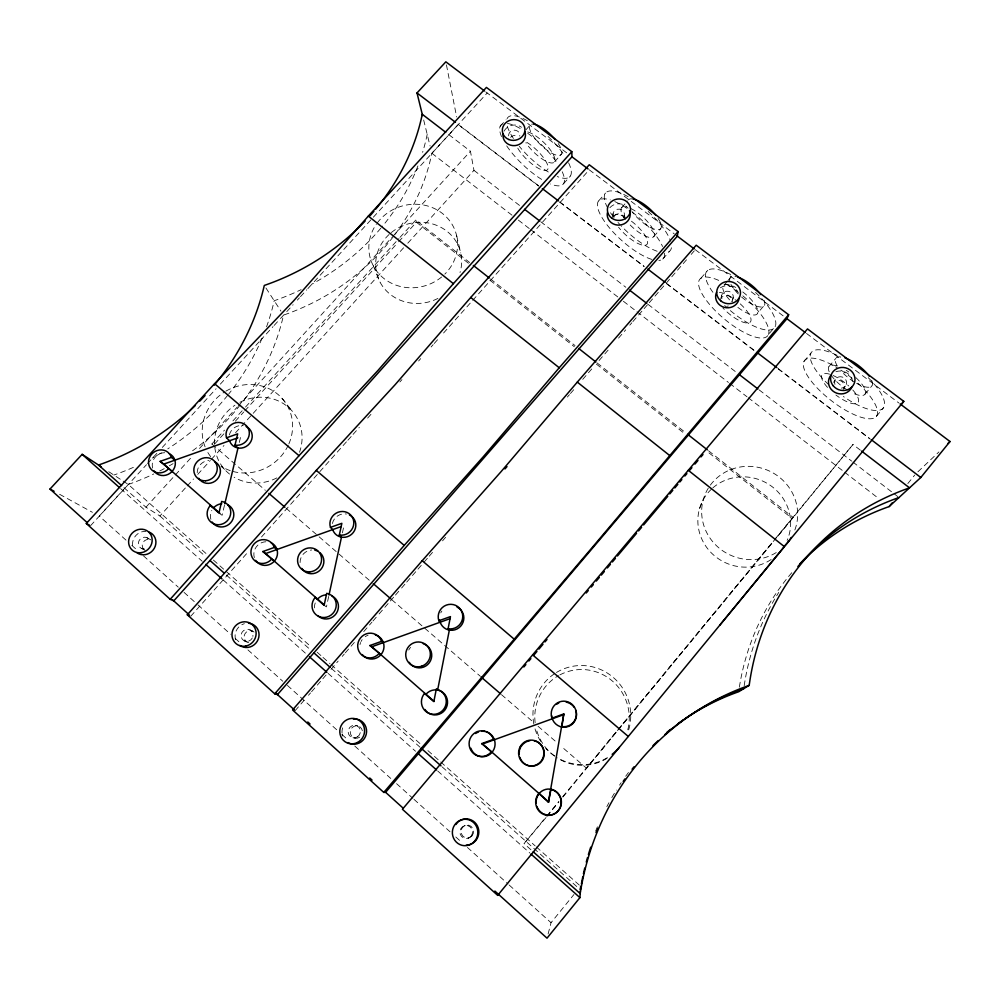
<?xml version="1.0" encoding="UTF-8"?>
<svg xmlns="http://www.w3.org/2000/svg" width="1000" height="1000" viewBox="0 0 1000 1000"><rect width="100%" height="100%" fill="white"/><g stroke="black" fill="none" stroke-linecap="round" stroke-linejoin="round"><path stroke-width="0.75" stroke-dasharray="5 3.75" d="M612.812 218.287L613.038 213.588M624.225 217.613L624.375 215.263M328.675 596.5L326.438 606.888L324.125 605.312M342.413 532.825L343.988 525.562M224.475 505.275L222.1 515.3L218.938 512.975M239.312 442.413L240.637 436.812M548.112 933.962L551.038 922.7L573.95 894.5M720.438 299.95L721.562 295.85M733.238 297.638L732 301.737A5.85 5.475 6.5 0 0 721.637 297.362M699.587 508.5L703.438 499.062M834.975 380.062L833.562 382.375A6.037 5.637 17.1 0 1 843.95 388.25M843.175 389.5L845.387 386.087M708.562 450.788L793.088 517.4L792.225 518.5L706.538 450.95M860.362 450.163L852.987 444.5L774.987 539.688M907.812 483.575L914.7 475.1M530.925 849.75L524.05 843.637L545.85 817.188M546.838 815.987L558.725 801.562M562.688 796.75L617.188 730.638M618.175 729.425L773.725 540.688M774.712 539.475L852.987 444.5M793.088 517.4L586.475 768.188L561.675 746.737M876.413 416.35L883.325 407.962M546.025 817.55L524.05 843.637M547.013 816.35L558.913 801.912M562.875 797.1L617.388 730.938M618.387 729.737L774 540.887M865.037 394.137L871.938 385.812M828.825 366.75L835.713 358.5M803.975 361.4L810.888 353.188M769.438 333.3L775.35 326.325M737.862 307.4A22.037 7.562 39.9 0 0 757.8 312.9L764.638 304.938M724.05 285.062L727.013 281.613M728 280.475L730.962 277.025M700.85 278.325L707.8 270.287M295.188 710.6L304.387 700M308.488 695.275L310.538 692.925M311.562 691.75L321.788 679.95M322.812 678.775L326.9 674.062M331 669.35L338.162 661.1M342.25 656.375L344.3 654.025M345.325 652.837L355.562 641.05M363.75 631.625L371.925 622.188M372.95 621.013L378.075 615.125M379.1 613.938L389.325 602.15M390.35 600.975L394.45 596.263M395.462 595.075L400.588 589.188M401.613 588.013L405.7 583.288M406.725 582.112L416.962 570.325M417.975 569.15L423.1 563.25M424.125 562.075L428.212 557.362M429.237 556.175L434.35 550.288M442.537 540.85L445.613 537.312M567.375 397.038L569.425 394.688M570.45 393.5L575.562 387.612M582.725 379.363L591.938 368.75M599.1 360.5L609.338 348.713M618.55 338.1L625.712 329.85M629.8 325.138L631.85 322.775M632.875 321.6L643.1 309.812M644.125 308.625L648.225 303.913M649.25 302.738L659.475 290.95M660.5 289.762L670.738 277.975M671.762 276.8L687.113 259.113M691.2 254.4L694.275 250.863M662.763 259.05L669.6 251.213M653.637 236.725L660.475 228.912M621.625 207.662L627.525 200.975M598.638 200.888L605.562 193.075M563.538 183.7L570.35 176.088M190.763 616.237L249.025 550.962M261.512 536.975L346.825 441.4M347.863 440.238L352.025 435.575M353.062 434.4L359.312 427.413M367.625 418.088L371.788 413.425M399.888 381.95L401.962 379.625M418.612 360.975L420.688 358.638M431.1 346.987L433.175 344.65M434.212 343.488L439.412 337.663M443.575 333L471.675 301.525M472.713 300.363L589.237 169.812L674.212 233.812M554.575 161.788L561.4 154.2M525.887 129.85L529.8 125.525M123.963 487.663L145.938 507.212L159.925 515.988L186.175 487.088M187.225 485.925L193.538 478.988M197.738 474.375L210.338 460.5M211.388 459.338L223.988 445.475M235.538 432.75L403.587 247.8M407.788 243.175L473.963 170.35L470.438 151.225L446.962 133.225M145.938 507.212L174.288 476.112M175.338 474.95L192.138 456.525M199.488 448.462L237.3 406.987M238.35 405.825L391.675 237.625M392.725 236.475L470.438 151.225M500.163 126.287L506.087 119.787M223.85 433.862L213.388 445.363L211.887 444.012L224.5 430.15M232.9 420.925L244.462 408.225M245.512 407.062L398.95 238.525M400 237.375L415.763 220.062L469.675 262.538M235.362 421.213L243.738 412.013M244.788 410.863L397.587 242.95M398.638 241.8L416.425 222.237L415.763 220.062M395.112 234.25A214.85 192.625 -23.4 0 0 431.863 153.262L458.125 124.6L538.725 186.125M90.562 525.688L146.475 464.7M147.525 463.55L158.075 452.038M162.3 447.438L216.1 388.738M220.325 384.137L259.35 341.562M260.4 340.412L273.062 326.6M274.125 325.45L279.4 319.688M280.45 318.538L285.725 312.787M286.775 311.637L293.113 304.738M297.325 300.125L299.438 297.825M300.487 296.675L306.825 289.775M307.875 288.625L313.15 282.863M314.212 281.712L487.212 92.975M917.9 471.8L938.925 451.95M468.275 838.188L469.35 837.7M464.15 825.812L465.275 825.438M353 737.775L355.087 738.188M355.575 725.362L357.638 725.888M244.225 640.837L247.225 642.087M249.887 629.85L252.825 631.188M141.375 548.375L145.188 550.388M59.588 494.288L92.438 512.325M147.075 537.75L150.825 539.85M108.75 471.7L122.275 480.525M123.15 481.1L128.275 484.438L207.55 554.862M485.775 91.9L566.975 153.05M695.288 249.688L784.025 316.512M806.488 333.438L898.838 402.975M457.95 124.2L538.612 185.763M559.712 201.875L644.087 266.275M666.425 283.325L754.525 350.575M778.1 368.575L869.925 438.663M559.812 202.225L644.125 266.588M666.45 283.625L754.488 350.825M778.05 368.812L869.8 438.862M473.963 170.35L519.65 205.525M540.638 221.675L625.837 287.262M648.062 304.363L735.725 371.85M759.175 389.913L851.663 461.1M852.875 462.025L897.775 496.587M431.863 153.262L512.188 215.338M518.362 220.113L529.487 228.7M530.725 229.662L618.462 297.462M623.413 301.275L635.763 310.825M637 311.788L728.45 382.45M729.688 383.4L746.988 396.775M748.225 397.725L843.388 471.262M844.625 472.212L879.225 498.95M490.5 278.95L575.025 345.562M597.075 362.938L685.275 432.438M416.425 222.237L469.062 263.738M489.875 280.15L574.338 346.725M596.375 364.1L684.513 433.575M547.3 749.525L545.887 748.312A49.65 48.825 71.4 0 0 554.562 755.938M211.887 444.012L265.338 490.312M286.1 508.212L370.412 581.237M391.662 599.625L480.45 676.388M501.463 694.638L533.462 722.25M538.062 726.3L557.025 742.638M221.238 466.463L224.537 469.312M213.388 560.05L311.312 647.038M317.15 652.212L321.812 656.363M322.975 657.4L329.975 663.612M331.138 664.638L420.913 744.388M427.9 750.6L439.562 760.962M440.725 761.988L535.163 845.875M536.325 846.912L579.462 885.238M159.925 515.988L205.413 556.425M226.412 575.087L310.4 649.762M331.4 668.425L420.05 747.237M442.212 766.938L580.413 889.8M120.612 488.6L202.213 561.275M223.2 579.963L305.963 653.662M328.113 673.388L415.55 751.25M437.688 770.975L529.788 852.987M125.988 540.125L99.275 516.075L128.275 484.438A221.725 199.438 -33.7 0 0 153.8 473.95M131.8 545.35L136.438 549.525M143.412 555.8L178.25 587.163M184.05 592.388L196.825 603.888M197.987 604.925L230.512 634.2M235.15 638.375L240.963 643.6M247.925 649.875L282.762 681.237M287.413 685.413L337.35 730.362M342 734.55L347.8 739.775M354.775 746.05L390.775 778.45M396.575 783.675L412.837 798.312M414 799.362L450 831.762M455.8 836.988L461.613 842.212M467.413 847.438L508.062 884.025M509.225 885.075L551.038 922.7M281.913 398.188L291.675 410.525M265.938 287.987L280.963 311.175M373.325 265.863L380.037 282.113M423.675 120.025L430.075 145.988M456.65 235.738L460.737 252.913M446.438 64.887L456.637 116.95M229.375 434.9A11.825 11.087 -36 0 1 243.275 425.65M152.675 468.062A11.9 11.05 -40.2 0 1 166.575 452.887M132.613 545.325A12.125 11.275 -45.8 0 1 145.863 531.388M197.2 472.675A11.912 11.15 -39.5 0 1 208.762 460.475M504.1 131.15A11.25 10.288 -9.5 0 1 521.512 127.287M210.875 519.3A12.038 11.325 -42.4 0 1 211.812 510.4M144.312 548.9A6.062 5.637 -45.7 0 1 138.412 544.087A6.062 5.637 -45.7 0 1 143.125 537.413A6.062 5.637 -45.7 0 1 149.85 541.05M508.625 135.863A5.625 5.138 -9.5 0 1 514.525 130.162A5.625 5.138 -9.5 0 1 519.75 136.1M143.963 549.575A6.012 5.587 -45.8 0 1 149.425 539.4M510.588 137.338A5.575 5.112 -9.5 0 1 518.425 136.562M332.4 523.538A12.038 11.575 -38.9 0 1 346.475 514.012M254.35 557.587A12.138 11.525 -44.7 0 1 268.325 541.925M235.65 639.675A12.387 11.75 -52.7 0 1 244.375 623.675M300.087 562.575A12.15 11.638 -44.4 0 1 311.725 549.963M609.837 207.712A11.5 10.662 -2.8 0 1 628.062 208.175M314.45 607.9A12.275 11.812 -49.6 0 1 315.788 601.75M252.35 637.938A6.188 5.875 -52.7 0 1 242.262 639.237A6.188 5.875 -52.7 0 1 245.825 629.475A6.188 5.875 -52.7 0 1 252.9 636.425M613.312 216.337A5.75 5.337 -2.8 0 1 619.65 209.163A5.75 5.337 -2.8 0 1 623.15 217.787M248.675 642.575A6.138 5.825 -52.9 0 1 244.788 634.075A6.138 5.825 -52.9 0 1 254.075 632.038M614.05 215.787A5.7 5.3 -2.8 0 1 623.787 217.225M440.775 612.888A12.275 12.075 -50.2 0 1 441.875 611.05M359.988 644.575A12.387 12.012 -55.6 0 1 360.613 642.5M361.05 641.525A12.387 12.012 -55.6 0 1 362.163 639.675M365.238 636.688A12.387 12.012 -55.6 0 1 368.088 635.225M342.663 736.012A12.688 12.212 -66.6 0 1 342.15 733.888M342.038 732.8A12.688 12.212 -66.6 0 1 342.825 727.387M408.75 650.025A12.412 12.138 -59 0 1 410.588 647.362M720.387 287.787A11.812 11.037 6.4 0 1 738.363 292.838M721.912 298.688A5.9 5.525 6.4 0 1 724.762 291.762A5.9 5.525 6.4 0 1 732.425 293.925A5.9 5.525 6.4 0 1 730.913 301.225M359.688 737.188A6.288 6.05 -66.7 0 1 350.575 734.125A6.288 6.05 -66.7 0 1 356.05 725.8A6.288 6.05 -66.7 0 1 362.325 733.162M728.363 305.963A5.85 5.475 6.5 0 1 726.888 306.288M835.913 371.737A12.175 11.375 17 0 1 852.575 381.35M834.975 384.438A6.088 5.688 17 0 1 838.737 376.925A6.088 5.688 17 0 1 846.475 381.413A6.088 5.688 17 0 1 841.375 388.15M776.225 552.575A48.3 46.35 22.6 0 1 703.413 524.163A48.3 46.35 22.6 0 1 751.75 466.463A48.3 46.35 22.6 0 1 794.625 530.6M771.137 559.525A46.675 44.875 23.3 0 1 708.675 549.975A46.675 44.875 23.3 0 1 711.75 488.85M712.837 487.887A46.675 44.875 23.3 0 1 770.825 485.725A46.675 44.875 23.3 0 1 787.125 540.45M607.45 757.588A49.65 48.825 71.4 0 1 558.2 758.225M540.662 741.388A49.65 48.825 71.4 0 1 534.125 725.425M533.837 724.013A49.65 48.825 71.4 0 1 555.25 673.213M556.45 672.463A49.65 48.825 71.4 0 1 612.8 677.038A49.65 48.825 71.4 0 1 627.863 732.362M607.038 758.312A47.975 47.15 71.6 0 1 556.825 757.663M554.55 756.087A47.975 47.15 71.6 0 1 535.938 727.412M535.15 722.788A47.975 47.15 71.6 0 1 558.513 675.638M559.85 674.9A47.975 47.15 71.6 0 1 611.912 680.65A47.975 47.15 71.6 0 1 627.325 731.5M225.875 391.163A46.15 43.288 -35.1 0 1 277.975 394.412A46.15 43.288 -35.1 0 1 288.85 443.95M288.225 445.312A46.15 43.288 -35.1 0 1 231.612 471.075M230.238 470.625A46.15 43.288 -35.1 0 1 221.125 466.25M210.662 456.662A46.15 43.288 -35.1 0 1 206.2 449.4M205.075 446.8A46.15 43.288 -35.1 0 1 224.587 391.95M239.913 402.287A44.65 42.013 -35.5 0 1 287.838 406.838A44.65 42.013 -35.5 0 1 299.525 452.238M276.825 477.912A44.65 42.013 -35.5 0 1 234.112 477.225M229.55 474.075A44.65 42.013 -35.5 0 1 214.613 445.5M214.537 444.1A44.65 42.013 -35.5 0 1 234.913 405.238M377.163 223.038A44.65 41.513 -17 0 1 441.825 213A44.65 41.513 -17 0 1 444.837 274.1M441.625 277A44.65 41.513 -17 0 1 383.5 278.163A44.65 41.513 -17 0 1 376.337 224.175M391.325 232.537A43.25 40.338 -17 0 1 442.25 228.075A43.25 40.338 -17 0 1 460.012 272.512M437.925 298.425A43.25 40.338 -17 0 1 382.987 286.825A43.25 40.338 -17 0 1 390.262 233.425M744.188 685.713A271.337 250.275 43.5 0 1 778.787 592.388M595.712 830.95A271.4 252.45 60.8 0 1 597.388 826.8M606.838 806.65A271.4 252.45 60.8 0 1 608.938 802.738M611.825 797.613A271.4 252.45 60.8 0 1 616.375 790.05M619.55 785.113A271.4 252.45 60.8 0 1 621.175 782.688M625.675 776.275A271.4 252.45 60.8 0 1 628.462 772.513M266.55 326.838A228.5 204.688 -33.5 0 0 274.2 300.725A221.213 197.475 -23.3 0 0 301.125 289.65M262.075 338.25A228.5 204.688 -33.5 0 1 228.588 394.2M227.662 395.35A228.5 204.688 -33.5 0 1 167.763 448.862M161.375 452.837A228.5 204.688 -33.5 0 1 152.238 458.062M133.375 467.362A228.5 204.688 -33.5 0 1 113.863 475.037M393.35 236.588A214.85 192.625 -23.4 0 1 283.512 315.1A221.725 199.438 -33.7 0 1 242.062 402.587M739.362 687.163A262.025 242.213 43.9 0 1 794.075 570.1M240.175 405.012A221.725 199.438 -33.7 0 1 190.162 452.512M173.062 463.65A221.725 199.438 -33.7 0 1 169.288 465.838M164.188 468.663A221.725 199.438 -33.7 0 1 159.025 471.375M427.2 134.362A221.213 197.475 -23.3 0 1 422.612 152.325M417.912 165.963A221.213 197.475 -23.3 0 1 381.788 227.05M380.812 228.212A221.213 197.475 -23.3 0 1 311.488 284.35M855.788 377.562A22.713 7.775 37.7 0 1 865.5 393.1A22.713 7.775 37.7 0 1 852.2 392.775M847.475 390.125A22.713 7.775 37.7 0 1 828.763 370.588A22.713 7.775 37.7 0 1 840.25 367.188M846.25 370.363A22.713 7.775 37.7 0 1 848.725 371.975M868.225 377.675A45.45 15.562 37.7 0 1 882.312 408.95A45.45 15.562 37.7 0 1 843.337 396.475M828.725 384.725A45.45 15.562 37.7 0 1 810.713 353.55A45.45 15.562 37.7 0 1 840.638 357.163M857.875 383.2A45.5 15.237 37.8 0 1 865.825 418.425A45.5 15.237 37.8 0 1 806.513 374.162A45.5 15.237 37.8 0 1 837.25 367.812M840.987 370.15A45.5 15.237 37.8 0 1 852.1 378.237M871.812 380.688A22.688 7.95 37.6 0 1 856.65 383.363M854.262 381.962A22.688 7.95 37.6 0 1 841.15 371.1M837.325 366.037A22.688 7.95 37.6 0 1 840.175 356.863M852.788 390.012A22.738 7.612 37.8 0 1 856.475 403.587A22.738 7.612 37.8 0 1 835.913 395.025M827.537 387.425A22.738 7.612 37.8 0 1 824.912 373.488A22.738 7.612 37.8 0 1 848.775 386M742.75 291.95A22.037 7.562 39.9 0 1 757.8 312.9M729.613 299.9A22.037 7.562 39.9 0 1 723.112 286.112A22.037 7.562 39.9 0 1 735.8 287.462M755.55 292.425A44.1 15.15 39.9 0 1 773.062 328.95A44.1 15.15 39.9 0 1 727.987 308.562M726.963 307.638A44.1 15.15 39.9 0 1 724.663 305.5M712.913 292.288A44.1 15.15 39.9 0 1 733.175 275.863M767.812 335.613A44.15 14.812 39.9 0 1 710.925 306A44.15 14.812 39.9 0 1 719.663 280.812M726.075 284.113A44.15 14.812 39.9 0 1 738.2 292.15M742.862 295.85A44.15 14.812 39.9 0 1 768.45 334.462M764.188 300.438A22.012 7.725 39.8 0 1 758.888 306.775A22.012 7.725 39.8 0 1 740.288 295.863M738.263 293.938A22.012 7.725 39.8 0 1 730.95 284.387M729.775 281.175A22.012 7.725 39.8 0 1 736.538 276.8M740.25 303.875A22.062 7.4 39.9 0 1 748.7 322.9A22.062 7.4 39.9 0 1 722.8 307.825M719.375 292.525A22.062 7.4 39.9 0 1 735.75 300.138M630.837 208.538A21.625 7.287 42 0 1 654.475 235.025A21.625 7.287 42 0 1 628.7 223.463M625.375 219.488A21.625 7.287 42 0 1 626.237 206.887M671.425 247.75A43.275 14.588 42 0 1 665.638 252.662M657.15 251.25A43.275 14.588 42 0 1 621.062 225.775M620.025 224.675A43.275 14.588 42 0 1 618.013 222.438M613.438 216.838A43.275 14.588 42 0 1 609.875 211.737M607.612 207.862A43.275 14.588 42 0 1 630.275 197.963M648.2 211.45A43.275 14.588 42 0 1 670.575 241.213M664.575 253.238A43.312 14.275 41.9 0 1 658.863 260.438M651.812 259.4A43.312 14.275 41.9 0 1 604.587 221.55A43.312 14.275 41.9 0 1 610.288 199.9M614.788 201.588A43.312 14.275 41.9 0 1 630.887 211.15M632.175 212.113A43.312 14.275 41.9 0 1 662.575 246.525M658.112 218.425A21.6 7.45 42 0 1 655.25 229.412A21.6 7.45 42 0 1 632.163 211.788M628.513 199.862A21.6 7.45 42 0 1 633.175 199.025M631.462 221.213A21.65 7.125 41.9 0 1 646.112 245A21.65 7.125 41.9 0 1 618.575 227.2M614.038 217.338A21.65 7.125 41.9 0 1 627.038 218.188M527.7 131.95A21.425 6.963 43.8 0 1 550.988 150.8A21.425 6.963 43.8 0 1 549.025 162.475A21.425 6.963 43.8 0 1 525.875 142.762M568.612 162.838A42.875 13.938 43.8 0 1 557.225 176.525M548.312 171.988A42.875 13.938 43.8 0 1 519.325 146.35M513.438 138.45A42.875 13.938 43.8 0 1 506.613 123.138M507.075 118.7A42.875 13.938 43.8 0 1 527.325 120.712M548.05 136.45A42.875 13.938 43.8 0 1 564.525 155.712M562.225 171.775A42.912 13.625 43.7 0 1 550.538 183.988M541.663 179.4A42.912 13.625 43.7 0 1 505.3 143.713M501.538 136.613A42.912 13.625 43.7 0 1 502.762 123.825M507.413 123.475A42.912 13.625 43.7 0 1 521.613 129.3M527.688 133.275A42.912 13.625 43.7 0 1 557.525 163.512M558.212 143.575A21.4 7.113 43.9 0 1 556.512 155.162A21.4 7.113 43.9 0 1 534.212 137.525A21.4 7.113 43.9 0 1 533.625 124.125M526.838 142.363A21.45 6.812 43.7 0 1 547.312 164.175A21.45 6.812 43.7 0 1 537.137 167.575A21.45 6.812 43.7 0 1 516.625 145.775M357.638 736.762A6.35 6.112 -66.6 0 0 357.088 725.875A6.35 6.112 -66.6 0 0 348.15 732.075A6.35 6.112 -66.6 0 0 357.638 736.762M470.975 836.275A6.55 6.312 -86.7 0 0 467.413 825.562A6.55 6.312 -86.7 0 0 460.25 834.175A6.55 6.312 -86.7 0 0 470.975 836.275M472.038 835.8A6.5 6.25 -86.9 0 0 468.5 825.188A6.5 6.25 -86.9 0 0 461.4 833.713A6.5 6.25 -86.9 0 0 472.038 835.8"/><path stroke-width="1.5" d="M494.875 891.062L547.013 938.175L579.913 897.625L580.325 891.05M580.487 888.625L580.638 886.275M678.075 231.575L677.325 236.15L277.475 694.6L274.725 693.812L187.3 614.775L316.262 470.4L395.213 384.6L470.737 297.45L589.25 164.762L678.075 231.575L559.237 367.762L483.1 456.938L404.225 545.4L274.725 693.812M539.113 793.575L548.413 802.212L550.988 789.262M561.838 727.025L563.8 713.913L551.962 718.2L552.275 718.787M548.413 802.212L563.8 713.913M436.275 689.225L433.85 701.637L424.525 693.45A12.688 12.387 -69.5 0 0 427.4 712.575A12.688 12.387 -69.5 0 0 445.438 706.075A12.688 12.387 -69.5 0 0 436.275 689.225L437.625 690.062L449.338 630.1L448.1 628.725L450.475 616.587L438.862 620.763L440.175 622.2M329 595.013L341.475 537.175L339.325 535.013L341.863 523.312L330.462 527.375L332.688 529.6A12.038 11.575 -38.9 0 0 351.662 534.25A12.038 11.575 -38.9 0 0 349.387 514.925M224.812 503.85L237.987 448.013L235 445.138L237.675 433.837L226.5 437.812L229.562 440.75A11.825 11.087 -36 0 0 247.975 445.163A11.825 11.087 -36 0 0 246.1 426.512M788.637 314.738L786.938 318.712L385.625 792.337L383.787 792.412L292.575 709.95L422.188 560.712L501.037 471.7L577.3 382.113L696.2 245.212L788.637 314.738L592.6 547.05L383.787 792.412M497.675 895.362L903.787 401.35L807.513 328.925L402.425 809.262L497.675 895.362L498.5 894.338M800.1 563.562A262.025 242.213 43.9 0 1 889.112 506.587L892.062 502.962M889.112 506.587L920.8 477.5L950 441.512L900.088 403.913M719.725 625.25L784.362 546.638L688.288 470.3M901.05 404.65L903.787 401.35M523.85 666.988L525.862 664.6M528.888 661.025L530.9 658.637M533.913 655.062L536.938 651.475M538.95 649.087L542.975 644.312M544.987 641.925L547 639.538M586.25 592.987L588.263 590.6M591.287 587.025L593.3 584.637M596.312 581.05L599.338 577.475M601.35 575.087L604.362 571.5M607.388 567.925L610.4 564.35M612.413 561.962L615.438 558.375M617.45 555.988L636.562 533.312M638.575 530.925L641.6 527.337M643.612 524.95L667.763 496.312M669.775 493.925L672.8 490.337M674.812 487.95L677.825 484.375M679.837 481.987L681.85 479.6M684.875 476.025L686.888 473.638M689.9 470.05L691.912 467.663M694.938 464.087L697.962 460.5M700.975 456.925L702.987 454.538M571.825 151.662L453.387 283.663L377.987 370.425L299.025 455.7L170.175 599.3L86.312 523.488L214.575 383.688L293.562 300.938L368.338 216.1L486.413 87.413L571.825 151.662L571.95 156.8L173.775 600.887L170.175 599.3M504.963 468.95L507.013 466.587M87.075 522.537L50 489.038L82.15 454.338L101.075 466.7M422.575 115.562L417.013 92.95L445.838 61.825L484.525 90.962M947.788 443.6L950 441.512M861.587 451.1L909.525 487.85A281.35 258.888 43.2 0 0 749.2 685.35L738.688 691.737A271.4 252.45 60.8 0 0 677.862 723.8M492.062 752.262L481.662 743.612L493.525 739.325L494.375 739.725M481.662 743.612L482.612 743.975L564.012 714.55M380.913 654.7L369.938 645.525L381.575 641.35L383.387 642.613M369.938 645.525L371.85 646.75L450.238 618.587M274.35 561.163L262.863 551.538L274.275 547.45L276.988 549.5M262.863 551.538L265.675 553.55L341.163 526.575M172.125 471.425L160.162 461.375L171.363 457.4L174.887 460.175M160.162 461.375L163.787 464.113L237.875 437.8M187.3 614.775L189.613 615.75M86.312 523.488L89.5 525.138M50 489.038L54.112 491.287M424.525 693.45L425.988 694.262A12.575 12.287 -69.8 0 1 443.1 692.638A12.575 12.287 -69.8 0 1 444.938 709.975A12.575 12.287 -69.8 0 1 427.925 712.613M315.188 597.475L324.125 605.312L326.712 593.337A12.387 11.912 -49.4 0 1 335.337 609.538A12.387 11.912 -49.4 0 1 317.638 615.875A12.387 11.912 -49.4 0 1 315.188 597.475L317.575 599.1A12.275 11.812 -49.6 0 1 325.875 594.875M210.362 505.45L218.938 512.975L221.675 501.425A12.138 11.413 -42.2 0 1 229.788 516.987A12.138 11.413 -42.2 0 1 212.425 523.175A12.138 11.413 -42.2 0 1 210.362 505.45L213.6 507.837A12.038 11.325 -42.4 0 1 221.775 503.725M571.888 156.75L588.1 168.962M676.712 235.688L694.175 248.85M786.525 318.4L805.238 332.488M417.013 92.95L455.475 122.312M542.337 188.612L558.462 200.925M647.812 269.113L665.188 282.375M757.013 352.475L776.862 367.625M871.162 439.613L920.8 477.5M445.725 132.287L422.262 114.288A227.963 202.575 -23.3 0 1 375.775 209.062M524.587 209.325L539.4 220.725M629.538 290.113L646.825 303.412M739.425 374.7L757.95 388.963M473.35 265.438L489.275 277.987M578.7 348.45L595.85 361.975M687.725 434.375L707.337 449.825M368.338 216.1L453.387 283.663M470.737 297.45L559.237 367.762M577.3 382.113L669.463 455.35M214.575 383.688L299.025 455.7M316.262 470.4L404.225 545.4M422.188 560.712L513.888 638.913M532.625 654.887L628.3 736.475M268.875 493.375L284.913 507.2M373.263 583.638L390.925 598.925M481.388 677.262L500.475 693.713M163.787 464.113L219.975 513.438M265.675 553.55L324.225 604.938M371.85 646.75L434.075 701.363M482.612 743.975L548.763 802.038M210.075 560.575L224.075 573.025M313.9 652.862L330.225 667.387M421.213 748.275L441.05 765.9M121.65 485.6L98.525 465.025A235.688 210.212 -33.3 0 0 195.4 405.45M533.212 851.787L580.175 893.575A292.05 270.725 60.5 0 1 749.2 685.35M82.15 454.338L119.45 487.562M205.712 564.388L222.037 578.925M309.462 656.775L326.95 672.35M417.875 753.325L436.525 769.938M530.95 854.025L579.913 897.625M172.8 600.013L189.025 614.675M275.912 693.188L294.45 709.938M307.775 721.988L310.062 724.05M369.75 778L372.075 780.088M384.812 791.6L403.35 808.35M226.5 437.812A11.925 11.175 -35.9 0 1 236.312 422.6A11.925 11.175 -35.9 0 1 249.325 433.812A11.925 11.175 -35.9 0 1 235 445.138M168.562 468.75A12 11.137 -40.1 0 1 150.75 468.837A12 11.137 -40.1 0 1 155.037 451.463A12 11.137 -40.1 0 1 171.363 457.4M169.375 453.762A11.9 11.05 -40.2 0 1 172.113 471.438A11.9 11.05 -40.2 0 1 153.875 470.7M148.8 531.987A12.125 11.275 -45.8 0 1 154.3 548.3A12.125 11.275 -45.8 0 1 137 552.8M214.562 461.6A11.912 11.15 -39.5 0 1 217.05 479.45A11.912 11.15 -39.5 0 1 198.762 478.3M524.812 131.588A11.25 10.288 -9.5 0 1 515.112 145.588A11.25 10.288 -9.5 0 1 503.2 133.725M227.662 504.75A12.038 11.325 -42.4 0 1 230.625 522.8A12.038 11.325 -42.4 0 1 212.113 522M330.462 527.375A12.15 11.662 -38.7 0 1 340.262 511.65A12.15 11.662 -38.7 0 1 353.812 523.337A12.15 11.662 -38.7 0 1 339.325 535.013M271.613 559.212A12.237 11.625 -44.5 0 1 253.337 559.237A12.237 11.625 -44.5 0 1 257.413 541.237A12.237 11.625 -44.5 0 1 274.275 547.45M271.212 542.837A12.138 11.525 -44.7 0 1 274.337 561.175A12.138 11.525 -44.7 0 1 255.637 560.337M248.525 623.237A12.387 11.75 -52.7 0 1 258.175 639.35A12.387 11.75 -52.7 0 1 239.825 645.413M320.2 552.888A12.15 11.638 -44.4 0 1 319.438 570.775A12.15 11.638 -44.4 0 1 301.8 568.413M314.812 550.163A12.15 11.638 -44.4 0 1 317.7 551.163M629.475 210.613A11.5 10.662 -2.8 0 1 619.812 225.062A11.5 10.662 -2.8 0 1 607.362 212.75M331.938 595.962A12.275 11.812 -49.6 0 1 336.3 613.425A12.275 11.812 -49.6 0 1 318.337 616.125M438.862 620.763A12.387 12.188 -49.7 0 1 448.6 604.487A12.387 12.188 -49.7 0 1 462.75 616.663A12.387 12.188 -49.7 0 1 448.1 628.725M457.025 607.05A12.275 12.075 -50.2 0 1 458.9 627.8A12.275 12.075 -50.2 0 1 439.663 620.138M379.062 653.538A12.5 12.125 -55.4 0 1 360.312 653.487A12.5 12.125 -55.4 0 1 364.15 634.812A12.5 12.125 -55.4 0 1 381.575 641.35M375.375 634.938A12.387 12.012 -55.6 0 1 381.875 653.425A12.387 12.012 -55.6 0 1 362.3 654.6M353.425 719.038A12.688 12.212 -66.6 0 1 366.25 734.2A12.688 12.212 -66.6 0 1 347.95 742.575M423.237 643.725A12.412 12.138 -59 0 1 429.2 662.9A12.412 12.138 -59 0 1 409.212 662.325M739.075 298.525A11.812 11.037 6.4 0 1 724.163 307.337A11.812 11.037 6.4 0 1 716.587 292.2M427.088 711.938A12.575 12.287 -69.8 0 1 424.975 709.5M551.962 718.2A12.788 12.588 76.6 0 1 561.65 701.338A12.788 12.588 76.6 0 1 576.413 714.05A12.788 12.588 76.6 0 1 561.613 726.5M575.75 710.3A12.675 12.475 76.5 0 1 566.725 726.95A12.675 12.475 76.5 0 1 551.587 715.55M556.875 704.137A12.675 12.475 76.5 0 1 558.763 703.05M566.188 702.113A12.675 12.475 76.5 0 1 574.237 707.362M491.188 751.975A12.862 12.562 -83.2 0 1 471.938 751.838A12.862 12.562 -83.2 0 1 475.513 732.463A12.862 12.562 -83.2 0 1 493.525 739.325M486 731.712A12.75 12.45 -83.4 0 1 491.688 752.7A12.75 12.45 -83.4 0 1 470.85 748.225M475.625 733.5A12.75 12.45 -83.4 0 1 478.525 731.988M481.712 731.3A12.75 12.45 -83.4 0 1 484.95 731.475M458.963 821.325A13.113 12.625 -86.7 0 1 478.25 828.012A13.113 12.625 -86.7 0 1 466.238 845.138M455.875 824.562A13.113 12.625 -86.7 0 1 458.088 822.025M534.25 740.788A12.812 12.525 85.6 0 1 543.587 757.562A12.812 12.525 85.6 0 1 526.125 764.75M525.175 764.212A12.812 12.525 85.6 0 1 519.85 757.3M519.237 754.013A12.812 12.525 85.6 0 1 519.475 750.688M519.75 749.613A12.812 12.525 85.6 0 1 520.55 747.537M521.087 746.562A12.812 12.525 85.6 0 1 529.913 740.65M851.787 387.2A12.175 11.375 17 0 1 834.55 392.175A12.175 11.375 17 0 1 830.962 375.163M536.163 803.025A13.037 12.637 82 0 1 549.938 789.1A13.037 12.637 82 0 1 560.975 805.6A13.037 12.637 82 0 1 543.375 813.8M542.4 813.263A13.037 12.637 82 0 1 536.862 806.363M550.662 789.312A13.162 12.763 82.1 0 1 560.4 806.875A13.162 12.763 82.1 0 1 542 813.55A13.162 12.763 82.1 0 1 538.675 793.662M791.263 537.438A48.3 46.35 22.6 0 1 783.575 546.938M619.338 747.312A49.65 48.825 71.4 0 1 612.163 754.3M580.413 889.8A281.35 261.262 60.7 0 1 580.887 886.875M581.4 883.95A281.35 261.262 60.7 0 1 582.812 876.688M583.425 873.8A281.35 261.262 60.7 0 1 584.75 868.062M586.275 862.087A281.35 261.262 60.7 0 1 587.513 857.562M588.387 854.562A281.35 261.262 60.7 0 1 590.725 847.125M596 832.562A281.35 261.262 60.7 0 1 597.737 828.263M623.175 781.4A281.35 261.262 60.7 0 1 624.9 778.925M632.087 769.225A281.35 261.262 60.7 0 1 633.95 766.862M652.925 745.7A281.35 261.262 60.7 0 1 658.288 740.525M664.925 734.538A281.35 261.262 60.7 0 1 683.562 719.862M684.775 719A281.35 261.262 60.7 0 1 743.763 688.65M666.925 732.3A271.4 252.45 60.8 0 1 670.512 729.388M797.887 566.525A271.337 250.275 43.5 0 1 898.988 497.525M214.175 385.225A235.688 210.212 -33.3 0 0 264.288 285.438A227.963 202.575 -23.3 0 0 365.125 221.038M205.087 395.562A235.688 210.212 -33.3 0 1 199.775 401.112M373.9 211.287A227.963 202.575 -23.3 0 1 370.075 215.675M844.987 357.938A22.688 7.95 37.6 0 1 869.188 376.15M737.8 277.162A22.012 7.725 39.8 0 1 760.763 294.575M633.175 199.025A21.6 7.45 42 0 1 655.6 215.05M533.625 124.125A21.4 7.113 43.9 0 1 555.1 139.45M141.825 552.587A12.237 11.363 -45.7 0 0 149.8 533.2A12.237 11.363 -45.7 0 0 129.525 537.188A12.237 11.363 -45.7 0 0 141.825 552.587M205.613 480.763A12.025 11.238 -39.4 0 0 215.662 462.75A12.025 11.238 -39.4 0 0 195.375 464.175A12.025 11.238 -39.4 0 0 205.613 480.763M508.775 139.512A11.35 10.362 -9.5 0 0 524.913 128.863A11.35 10.362 -9.5 0 0 507.2 121.638A11.35 10.362 -9.5 0 0 508.775 139.512M245.738 646.087A12.5 11.85 -52.6 0 0 253.575 626.013A12.5 11.85 -52.6 0 0 232.838 630.05A12.5 11.85 -52.6 0 0 245.738 646.087M309.85 571.838A12.25 11.738 -44.2 0 0 319.825 553.2A12.25 11.738 -44.2 0 0 299.037 554.587A12.25 11.738 -44.2 0 0 309.85 571.838M611.613 218.038A11.6 10.75 -2.9 0 0 630.425 211.35A11.6 10.75 -2.9 0 0 614.888 199.65A11.6 10.75 -2.9 0 0 611.613 218.038M357.25 742.588A12.812 12.325 -66.4 0 0 359.462 720.6A12.812 12.325 -66.4 0 0 339.85 730.163A12.812 12.325 -66.4 0 0 357.25 742.588M421.725 666.2A12.525 12.237 -58.7 0 0 426.375 645.075A12.525 12.237 -58.7 0 0 406.025 651.938A12.525 12.237 -58.7 0 0 421.725 666.2M721.225 301.225A11.912 11.125 6.3 0 0 740.375 294.375A11.912 11.125 6.3 0 0 724.212 282.188A11.912 11.125 6.3 0 0 721.225 301.225M475.55 839.987A13.238 12.737 -86.6 0 0 466.175 819.275A13.238 12.737 -86.6 0 0 453.562 838.15A13.238 12.737 -86.6 0 0 475.55 839.987M519.938 747.212A12.925 12.637 85.7 0 0 531.987 765.962A12.925 12.637 85.7 0 0 541.8 745.975A12.925 12.637 85.7 0 0 519.938 747.212M833.125 385.675A12.287 11.475 16.9 0 0 854.1 383.738A12.287 11.475 16.9 0 0 841.137 367.475A12.287 11.475 16.9 0 0 833.125 385.675"/></g></svg>
